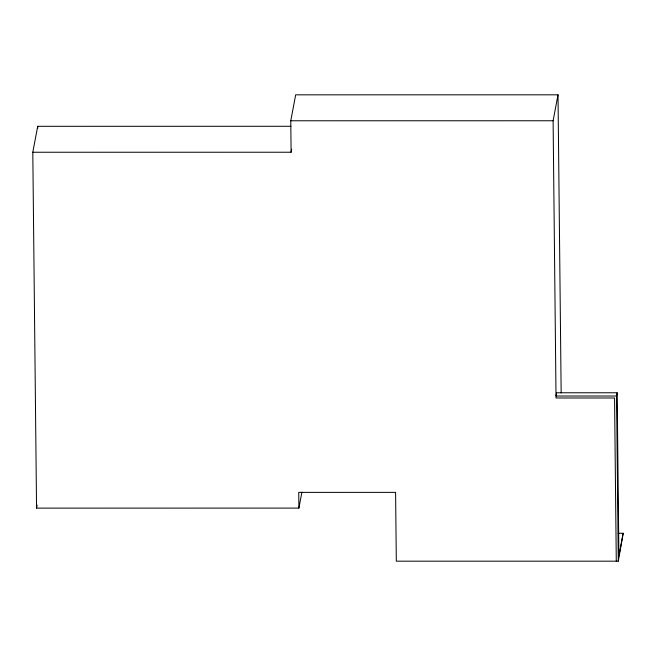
<?xml version="1.0" encoding="UTF-8"?>
<svg xmlns="http://www.w3.org/2000/svg" width="656" height="656" viewBox="0 0 656 656"><rect width="100%" height="100%" fill="white"/><g stroke="black" fill="none" stroke-linecap="round" stroke-linejoin="round"><path stroke-width="0.98" d="M301.908 492.139L298.898 508.105L36.556 508.121L32.8 152.249L37.704 126.305L290.903 126.288M36.556 508.121L37.121 505.128M32.8 152.249L291.1 152.233L290.772 120.778L295.676 94.833L558.01 94.817L561.159 392.919M291.1 152.233L291.666 149.24M616.279 561.175L614.557 397.987L556.034 397.987L553.106 120.761L558.01 94.817M616.558 396.019L617.165 392.772L556.624 392.78L556.017 396.019L616.558 396.019L618.296 561.175L396.314 561.183L395.593 492.369L298.726 492.377L298.898 508.105M618.132 533.262L623.175 533.262L618.887 555.96L617.165 392.772M618.296 561.175L623.175 533.262M290.772 120.778L553.106 120.761M37.704 126.305L37.728 128.338"/></g></svg>
